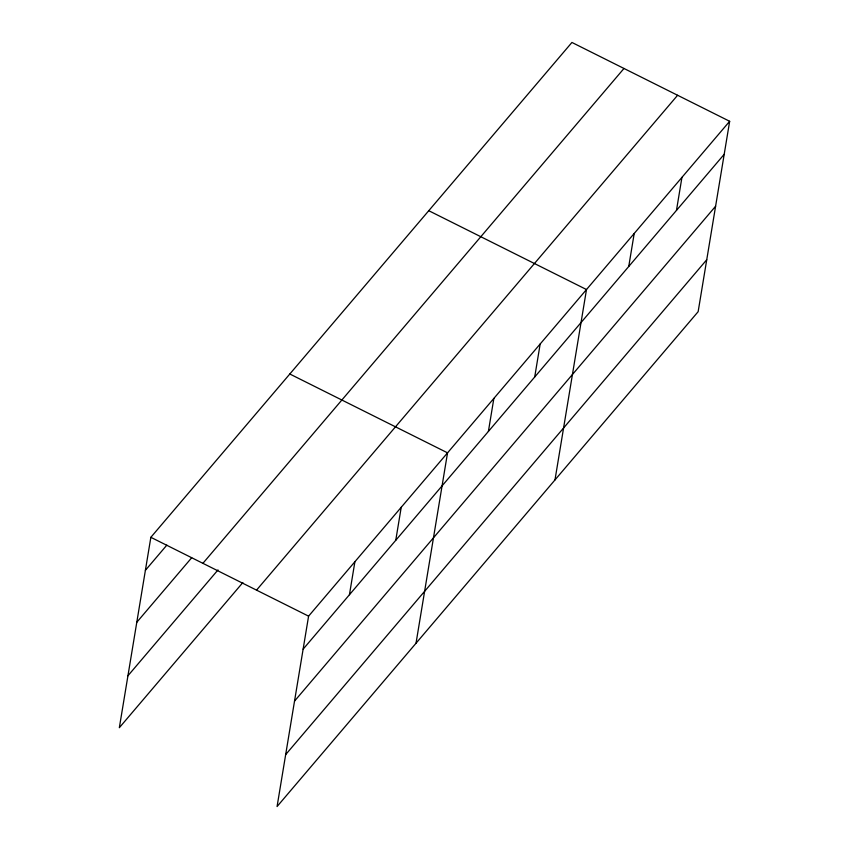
<?xml version="1.0" encoding="UTF-8"?>
<svg xmlns="http://www.w3.org/2000/svg" width="849" height="849" viewBox="0 0 849 849"><rect width="100%" height="100%" fill="white"/><g stroke="black" fill="none" stroke-linecap="round" stroke-linejoin="round"><path stroke-width="1.27" d="M729.662 121.29L308.59 616.151L277.071 806.55L698.143 311.689L729.662 121.29L571.929 42.45L150.857 537.311L119.338 727.71L242.856 582.552M349.438 594.725L354.903 561.709M395.761 540.293L401.227 507.278M416.021 643.245L447.54 452.846L289.817 374.006M488.398 431.43L493.863 398.414M534.711 376.988L540.176 343.972M554.981 479.94L586.5 289.541L428.766 210.701M628.748 266.469L634.214 233.454M676.473 210.393L681.938 177.377M145.391 570.326L166.839 545.122M136.795 622.264L191.694 557.74M202.911 563.322L623.983 68.472M127.934 675.772L218.002 569.923M256.536 590.129L677.608 95.268M303.125 649.167L724.197 154.306M294.529 701.104L715.601 206.243M285.667 754.612L706.739 259.752M150.857 537.311L308.59 616.151"/></g></svg>
